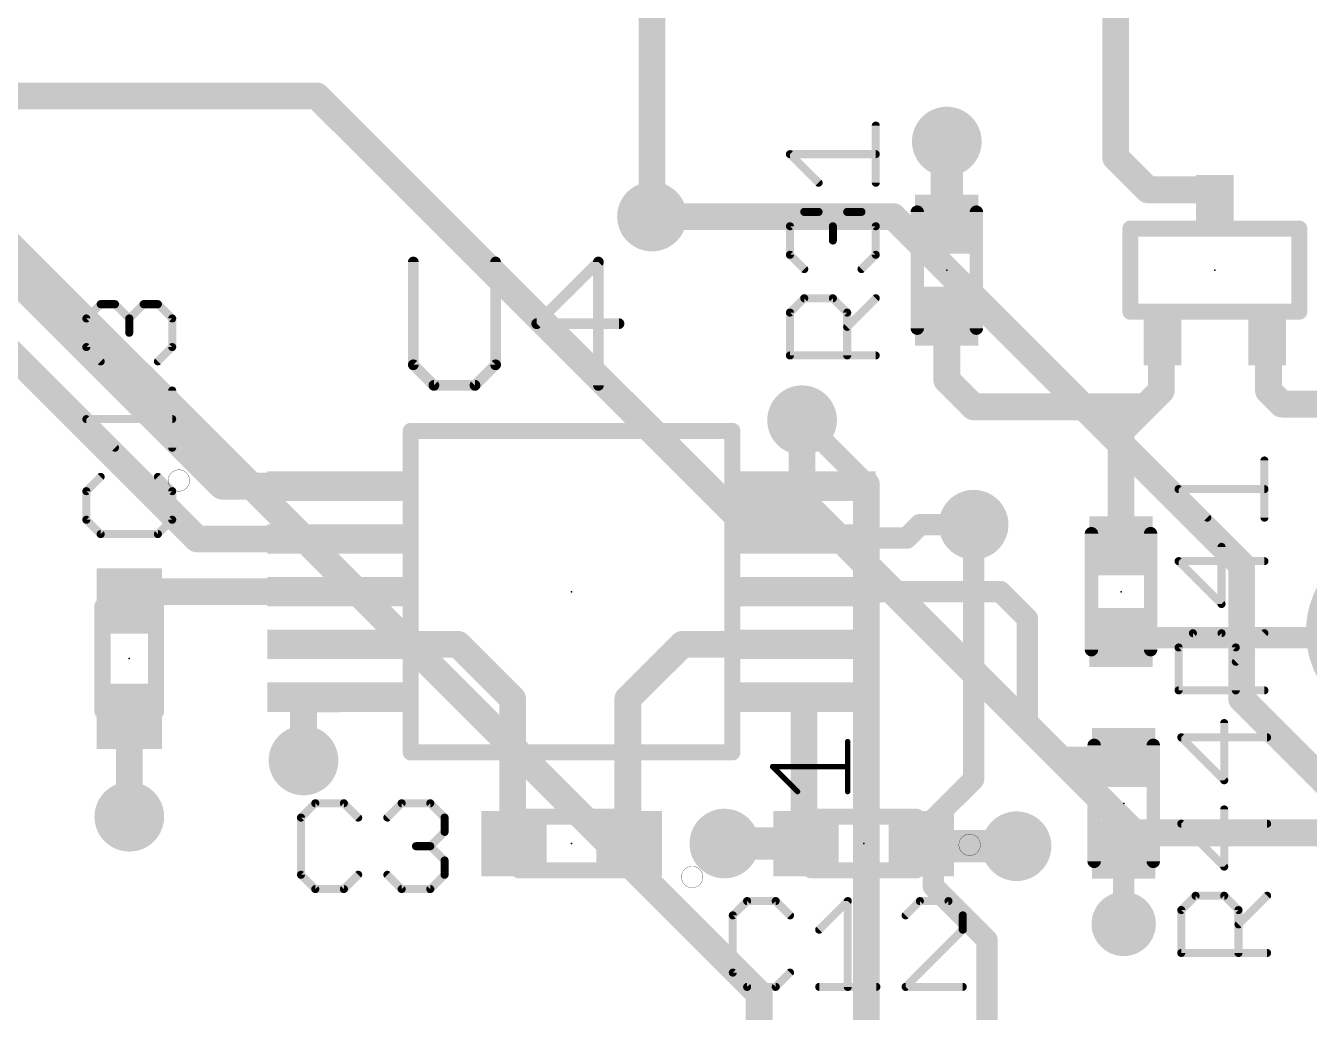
# Model space of a CAD drawing. Extents: x -18 to 144, y -21 to 125.
# Drawn here: x 15.65 to 27.82, y 79.58 to 88.93 of the extents above; entities that cross this region are included whole.
import ezdxf

# ---------------------------------------------------------------- set-up
doc = ezdxf.new("R2010")
doc.units = 0
for name, color, linetype in [('1', 251, 'CONTINUOUS'), ('114', 4, 'CONTINUOUS'), ('15', 251, 'CONTINUOUS'), ('16', 175, 'CONTINUOUS'), ('17', 1, 'CONTINUOUS'), ('18', 82, 'CONTINUOUS'), ('21', 253, 'CONTINUOUS'), ('23', 7, 'CONTINUOUS'), ('25', 253, 'CONTINUOUS'), ('27', 251, 'CONTINUOUS')]:
    doc.layers.add(name, color=color, linetype=linetype)

# ---------------------------------------------------------------- blocks, each defined once
blk = doc.blocks.new('RECT')
blk.add_solid([(-0.5, -0.5), (0.5, -0.5), (-0.5, 0.5), (0.5, 0.5)])
blk = doc.blocks.new('ROUNDP')
at = {"const_width": 0.5}
blk.add_lwpolyline([(0, -0.25, 1), (0, 0.25, 1), (0, -0.25)], format="xyb", dxfattribs=at)
blk = doc.blocks.new('ROUNDV')
at = {"const_width": 0.5}
blk.add_lwpolyline([(0, -0.25, 1), (0, 0.25, 1), (0, -0.25)], format="xyb", dxfattribs=at)

msp = doc.modelspace()

# ---------------------------------------------------------------- linework, layer by layer
at = {"layer": '1'}
for points, const_width in [([(9.3472, 91.9988), (17.28, 84.066)], 0.254), ([(21.59, 91.513), (21.59, 87.122)], 0.254), ([(17.5166, 84.566), (11.8618, 90.2208)], 0.254), ([(25.9842, 89.4048), (25.9842, 87.6808)], 0.254), ([(24.384, 87.049), (24.384, 87.8332)], 0.3048), ([(25.9842, 87.6808), (26.289, 87.376)], 0.254), ([(26.289, 87.376), (26.8097, 87.376)], 0.254), ([(26.8097, 87.376), (26.924, 87.2617)], 0.254), ([(24.384, 86.179), (24.384, 85.5726)], 0.254), ([(26.416, 85.9536), (26.4287, 85.9663)], 0.254), ([(26.416, 85.471), (26.416, 85.9536)], 0.254), ([(27.432, 85.9536), (27.4193, 85.9663)], 0.254), ([(27.432, 85.471), (27.432, 85.9536)], 0.254), ([(24.384, 85.5726), (24.638, 85.3186)], 0.254), ([(26.2636, 85.3186), (26.416, 85.471)], 0.254), ([(27.559, 85.344), (27.432, 85.471)], 0.254), ([(24.638, 85.3186), (26.2636, 85.3186)], 0.254), ([(26.035, 85.09), (26.2636, 85.3186)], 0.254), ([(27.559, 85.344), (28.702, 85.344)], 0.254), ([(23.0124, 85.1916), (23.0124, 84.5851)], 0.254), ([(26.035, 84.001), (26.035, 85.09)], 0.254), ([(18.6245, 84.566), (17.5166, 84.566)], 0.254), ([(23.0124, 84.5851), (23.0314, 84.566)], 0.2032), ([(24.13, 84.201), (24.003, 84.074)], 0.2032), ([(24.638, 84.201), (24.13, 84.201)], 0.2032), ([(18.6245, 84.066), (17.28, 84.066)], 0.254), ([(23.0395, 84.074), (23.0314, 84.066)], 0.2032), ([(24.003, 84.074), (23.0395, 84.074)], 0.2032), ([(16.7259, 83.566), (16.637, 83.4771)], 0.254), ([(18.6245, 83.566), (16.7259, 83.566)], 0.254), ([(24.892, 83.566), (23.0314, 83.566)], 0.2032), ([(25.146, 83.312), (24.892, 83.566)], 0.2032), ([(25.146, 82.296), (25.146, 83.312)], 0.2032), ([(26.035, 83.131), (28.648, 83.131)], 0.2032), ([(18.6245, 83.066), (19.7532, 83.066)], 0.254), ([(19.7532, 83.066), (20.2692, 82.55)], 0.254), ([(21.8774, 83.066), (21.3614, 82.55)], 0.254), ([(23.0314, 83.066), (21.8774, 83.066)], 0.254), ([(18.6245, 82.55), (18.288, 82.55)], 0.254), ([(18.288, 82.55), (18.288, 81.9658)], 0.254), ([(18.6245, 82.566), (18.6245, 82.55)], 0.254), ([(20.2692, 82.55), (20.2692, 81.1911)], 0.254), ([(21.3614, 82.55), (21.3614, 81.1911)], 0.254), ([(23.0314, 82.566), (23.0314, 81.1975)], 0.254), ([(16.637, 82.3849), (16.637, 81.4324)], 0.254), ([(25.4476, 81.9944), (25.146, 82.296)], 0.2032), ([(26.0604, 81.9944), (25.4476, 81.9944)], 0.2032), ([(20.2692, 81.1911), (20.2819, 81.1784)], 0.254), ([(21.3614, 81.1911), (21.3741, 81.1784)], 0.254), ([(23.0505, 81.1784), (22.2758, 81.1784)], 0.3048), ([(23.0314, 81.1975), (23.0505, 81.1784)], 0.254), ([(24.13, 81.1657), (24.1427, 81.1784)], 0.254), ([(25.0444, 81.153), (24.1681, 81.153)], 0.3048), ([(24.1681, 81.153), (24.1427, 81.1784)], 0.254), ([(26.0604, 81.1244), (26.0604, 80.4164)], 0.2032)]:
    msp.add_lwpolyline(points, dxfattribs=dict(at, const_width=const_width))
for points, const_width in [([(24.4602, 87.8332, 1), (24.3078, 87.8332)], 0.1524), ([(26.0291, 87.7257, 1), (25.9393, 87.6359)], 0.127), ([(25.9207, 87.6808, 1), (26.0477, 87.6808)], 0.127), ([(26.289, 87.4395, 1), (26.289, 87.3125)], 0.127), ([(26.2441, 87.3311, 1), (26.3339, 87.4209)], 0.127), ([(26.8546, 87.4209, 1), (26.7648, 87.3311)], 0.127), ([(26.8097, 87.3125, 1), (26.8097, 87.4395)], 0.127), ([(26.8791, 87.2168, 1), (26.9689, 87.3066)], 0.127), ([(21.5265, 87.122, 1), (21.6535, 87.122)], 0.127), ([(24.3078, 87.049, 1), (24.4602, 87.049)], 0.1524), ([(24.4475, 86.179, 1), (24.3205, 86.179)], 0.127), ([(26.4795, 85.9536, 1), (26.3525, 85.9536)], 0.127), ([(26.3711, 85.9985, 1), (26.4609, 85.9087)], 0.127), ([(26.4736, 85.9214, 1), (26.3838, 86.0112)], 0.127), ([(27.4642, 86.0112, 1), (27.3744, 85.9214)], 0.127), ([(27.4955, 85.9536, 1), (27.3685, 85.9536)], 0.127), ([(27.3871, 85.9087, 1), (27.4769, 85.9985)], 0.127), ([(24.4289, 85.6175, 1), (24.3391, 85.5277)], 0.127), ([(24.3205, 85.5726, 1), (24.4475, 85.5726)], 0.127), ([(26.3525, 85.471, 1), (26.4795, 85.471)], 0.127), ([(26.4609, 85.4261, 1), (26.3711, 85.5159)], 0.127), ([(27.4769, 85.5159, 1), (27.3871, 85.4261)], 0.127), ([(27.3685, 85.471, 1), (27.4955, 85.471)], 0.127), ([(24.638, 85.3821, 1), (24.638, 85.2551)], 0.127), ([(24.5931, 85.2737, 1), (24.6829, 85.3635)], 0.127), ([(26.2187, 85.3635, 1), (26.3085, 85.2737)], 0.127), ([(26.3085, 85.2737, 1), (26.2187, 85.3635)], 0.127), ([(26.2636, 85.2551, 1), (26.2636, 85.3821)], 0.127), ([(27.559, 85.4075, 1), (27.559, 85.2805)], 0.127), ([(27.5141, 85.2991, 1), (27.6039, 85.3889)], 0.127), ([(23.0759, 85.1916, 1), (22.9489, 85.1916)], 0.127), ([(26.0985, 85.09, 1), (25.9715, 85.09)], 0.127), ([(25.9901, 85.1349, 1), (26.0799, 85.0451)], 0.127), ([(17.5166, 84.6295, 1), (17.5166, 84.5025)], 0.127), ([(17.4717, 84.5211, 1), (17.5615, 84.6109)], 0.127), ([(18.6245, 84.5025, 1), (18.6245, 84.6295)], 0.127), ([(23.0483, 84.621, 1), (22.9765, 84.5491)], 0.1016), ([(22.9489, 84.5851, 1), (23.0759, 84.5851)], 0.127), ([(22.9955, 84.5301, 1), (23.0674, 84.6019)], 0.1016), ([(24.13, 84.2518, 1), (24.13, 84.1502)], 0.1016), ([(24.1659, 84.1651, 1), (24.0941, 84.2369)], 0.1016), ([(24.638, 84.1502, 1), (24.638, 84.2518)], 0.1016), ([(17.28, 84.1295, 1), (17.28, 84.0025)], 0.127), ([(18.6245, 84.0025, 1), (18.6245, 84.1295)], 0.127), ([(17.2351, 84.0211, 1), (17.3249, 84.1109)], 0.127), ([(22.9955, 84.1019, 1), (23.0674, 84.0301)], 0.1016), ([(23.0395, 84.1248, 1), (23.0395, 84.0232)], 0.1016), ([(23.0754, 84.0381, 1), (23.0035, 84.1099)], 0.1016), ([(23.9671, 84.1099, 1), (24.0389, 84.0381)], 0.1016), ([(24.003, 84.0232, 1), (24.003, 84.1248)], 0.1016), ([(25.9715, 84.001, 1), (26.0985, 84.001)], 0.127), ([(16.7259, 83.6295, 1), (16.7259, 83.5025)], 0.127), ([(16.7708, 83.5211, 1), (16.681, 83.6109)], 0.127), ([(18.6245, 83.5025, 1), (18.6245, 83.6295)], 0.127), ([(16.5921, 83.522, 1), (16.6819, 83.4322)], 0.127), ([(23.0314, 83.6168, 1), (23.0314, 83.5152)], 0.1016), ([(24.9279, 83.6019, 1), (24.8561, 83.5301)], 0.1016), ([(24.892, 83.5152, 1), (24.892, 83.6168)], 0.1016), ([(25.1968, 83.312, 1), (25.0952, 83.312)], 0.1016), ([(25.1101, 83.2761, 1), (25.1819, 83.3479)], 0.1016), ([(26.035, 83.1818, 1), (26.035, 83.0802)], 0.1016), ([(18.6245, 83.1295, 1), (18.6245, 83.0025)], 0.127), ([(19.7981, 83.1109, 1), (19.7083, 83.0211)], 0.127), ([(19.7532, 83.0025, 1), (19.7532, 83.1295)], 0.127), ([(21.8774, 83.1295, 1), (21.8774, 83.0025)], 0.127), ([(21.9223, 83.0211, 1), (21.8325, 83.1109)], 0.127), ([(23.0314, 83.0025, 1), (23.0314, 83.1295)], 0.127), ([(18.288, 82.6135, 1), (18.288, 82.4865)], 0.127), ([(18.3515, 82.55, 1), (18.2245, 82.55)], 0.127), ([(18.6881, 82.566, 1), (18.561, 82.566)], 0.127), ([(18.561, 82.55, 1), (18.6881, 82.55)], 0.127), ([(18.6245, 82.4865, 1), (18.6245, 82.6135)], 0.127), ([(20.3327, 82.55, 1), (20.2057, 82.55)], 0.127), ([(20.2243, 82.5051, 1), (20.3141, 82.5949)], 0.127), ([(21.4249, 82.55, 1), (21.2979, 82.55)], 0.127), ([(21.3165, 82.5949, 1), (21.4063, 82.5051)], 0.127), ([(23.095, 82.566, 1), (22.9679, 82.566)], 0.127), ([(16.7005, 82.3849, 1), (16.5735, 82.3849)], 0.127), ([(25.1819, 82.3319, 1), (25.1101, 82.2601)], 0.1016), ([(25.0952, 82.296, 1), (25.1968, 82.296)], 0.1016), ([(18.2245, 81.9658, 1), (18.3515, 81.9658)], 0.127), ([(25.4476, 82.0452, 1), (25.4476, 81.9436)], 0.1016), ([(25.4117, 81.9585, 1), (25.4835, 82.0303)], 0.1016), ([(26.0604, 81.9436, 1), (26.0604, 82.0452)], 0.1016), ([(16.5735, 81.4324, 1), (16.7005, 81.4324)], 0.127), ([(20.3141, 81.236, 1), (20.2243, 81.1462)], 0.127), ([(20.237, 81.1335, 1), (20.3268, 81.2233)], 0.127), ([(21.4063, 81.236, 1), (21.3165, 81.1462)], 0.127), ([(21.3292, 81.1335, 1), (21.419, 81.2233)], 0.127), ([(22.2758, 81.2546, 1), (22.2758, 81.1022)], 0.1524), ([(23.0764, 81.2424, 1), (22.9865, 81.1525)], 0.127), ([(22.9679, 81.1975, 1), (23.095, 81.1975)], 0.127), ([(23.0056, 81.1335, 1), (23.0954, 81.2233)], 0.127), ([(23.0505, 81.1022, 1), (23.0505, 81.2546)], 0.1524), ([(24.0851, 81.2106, 1), (24.1749, 81.1208)], 0.127), ([(24.1681, 81.2292, 1), (24.1681, 81.0768)], 0.1524), ([(24.1876, 81.2233, 1), (24.0978, 81.1335)], 0.127), ([(24.1876, 81.1335, 1), (24.0978, 81.2233)], 0.127), ([(24.1232, 81.1081, 1), (24.213, 81.1979)], 0.127), ([(25.0444, 81.0768, 1), (25.0444, 81.2292)], 0.1524), ([(20.2057, 81.1911, 1), (20.3327, 81.1911)], 0.127), ([(21.2979, 81.1911, 1), (21.4249, 81.1911)], 0.127), ([(26.1112, 81.1244, 1), (26.0096, 81.1244)], 0.1016), ([(26.0096, 80.4164, 1), (26.1112, 80.4164)], 0.1016)]:
    msp.add_lwpolyline(points, format="xyb", dxfattribs=dict(at, const_width=const_width))
at = {"layer": '114', "const_width": 0.0025}
for points in [[(17.1069, 84.5185, 1), (17.1069, 84.7217, 1), (17.1069, 84.5185)], [(24.5999, 81.0641, 1), (24.5999, 81.2673, 1), (24.5999, 81.0641)], [(21.971, 80.7593, 1), (21.971, 80.9625, 1), (21.971, 80.7593)]]:
    msp.add_lwpolyline(points, format="xyb", dxfattribs=at)
at = {"layer": '15', "const_width": 0.254}
for points in [[(18.415, 88.265), (7.62, 88.265)], [(22.352, 84.328), (18.415, 88.265)], [(23.114, 84.328), (22.352, 84.328)], [(26.162, 81.28), (23.114, 84.328)], [(29.972, 81.28), (26.162, 81.28)]]:
    msp.add_lwpolyline(points, dxfattribs=at)
at = {"layer": '15', "const_width": 0.127}
for points in [[(18.4599, 88.3099, 1), (18.3701, 88.2201)], [(18.415, 88.2015, 1), (18.415, 88.3285)], [(22.352, 84.3915, 1), (22.352, 84.2645)], [(22.3071, 84.2831, 1), (22.3969, 84.3729)], [(23.1589, 84.3729, 1), (23.0691, 84.2831)], [(23.114, 84.2645, 1), (23.114, 84.3915)], [(26.162, 81.3435, 1), (26.162, 81.2165)], [(26.1171, 81.2351, 1), (26.2069, 81.3249)]]:
    msp.add_lwpolyline(points, format="xyb", dxfattribs=at)
at = {"layer": '16'}
for points, const_width in [([(22.606, 79.756), (11.43, 90.932)], 0.254), ([(23.876, 87.122), (21.59, 87.122)], 0.254), ([(27.178, 83.82), (23.876, 87.122)], 0.254), ([(23.622, 84.582), (23.0124, 85.1916)], 0.2032), ([(23.622, 79.1972), (23.622, 84.582)], 0.254), ([(24.638, 81.788), (24.638, 84.201)], 0.2032), ([(27.178, 82.55), (27.178, 83.82)], 0.254), ([(29.464, 80.264), (27.178, 82.55)], 0.254), ([(24.257, 81.407), (24.638, 81.788)], 0.2032), ([(24.257, 80.772), (24.257, 81.407)], 0.2032), ([(24.765, 80.264), (24.257, 80.772)], 0.2032), ([(24.765, 78.74), (24.765, 80.264)], 0.2032), ([(22.606, 79.0448), (22.606, 79.756)], 0.254)]:
    msp.add_lwpolyline(points, dxfattribs=dict(at, const_width=const_width))
for points, const_width in [([(21.59, 87.1855, 1), (21.59, 87.0585)], 0.127), ([(23.9209, 87.1669, 1), (23.8311, 87.0771)], 0.127), ([(23.876, 87.0585, 1), (23.876, 87.1855)], 0.127), ([(23.0483, 85.2275, 1), (22.9765, 85.1557)], 0.1016), ([(23.6855, 84.582, 1), (23.5585, 84.582)], 0.127), ([(23.5861, 84.5461, 1), (23.6579, 84.6179)], 0.1016), ([(24.6888, 84.201, 1), (24.5872, 84.201)], 0.1016), ([(27.2415, 83.82, 1), (27.1145, 83.82)], 0.127), ([(27.1331, 83.7751, 1), (27.2229, 83.8649)], 0.127), ([(27.2229, 82.5949, 1), (27.1331, 82.5051)], 0.127), ([(27.1145, 82.55, 1), (27.2415, 82.55)], 0.127), ([(24.6739, 81.7521, 1), (24.6021, 81.8239)], 0.1016), ([(24.5872, 81.788, 1), (24.6888, 81.788)], 0.1016), ([(24.3078, 81.407, 1), (24.2062, 81.407)], 0.1016), ([(24.2211, 81.4429, 1), (24.2929, 81.3711)], 0.1016), ([(24.2929, 80.8079, 1), (24.2211, 80.7361)], 0.1016), ([(24.2062, 80.772, 1), (24.3078, 80.772)], 0.1016), ([(24.8158, 80.264, 1), (24.7142, 80.264)], 0.1016), ([(24.7291, 80.2281, 1), (24.8009, 80.2999)], 0.1016), ([(22.6695, 79.756, 1), (22.5425, 79.756)], 0.127), ([(22.5611, 79.7111, 1), (22.6509, 79.8009)], 0.127)]:
    msp.add_lwpolyline(points, format="xyb", dxfattribs=dict(at, const_width=const_width))
at = {"layer": '21'}
for points, const_width in [([(24.104, 87.164), (24.104, 86.064)], 0.127), ([(24.664, 87.164), (24.664, 86.064)], 0.127), ([(27.7241, 87.0077), (26.1239, 87.0077)], 0.1524), ([(26.1239, 87.0077), (26.1239, 86.2203)], 0.1524), ([(27.7241, 86.2203), (27.7241, 87.0077)], 0.1524), ([(26.1239, 86.2203), (27.7241, 86.2203)], 0.1524), ([(22.352, 85.09), (19.304, 85.09)], 0.1524), ([(19.304, 85.09), (19.304, 82.042)], 0.1524), ([(22.352, 82.042), (22.352, 85.09)], 0.1524), ([(25.755, 83.016), (25.755, 84.116)], 0.127), ([(26.315, 83.016), (26.315, 84.116)], 0.127), ([(16.383, 83.431), (16.383, 82.431)], 0.1524), ([(16.891, 82.431), (16.891, 83.431)], 0.1524), ([(19.304, 82.042), (22.352, 82.042)], 0.1524), ([(23.4442, 81.6706), (23.4442, 82.1451)], 0.0508), ([(25.7804, 81.0094), (25.7804, 82.1094)], 0.127), ([(26.3404, 81.0094), (26.3404, 82.1094)], 0.127), ([(22.9697, 81.6706), (22.7324, 81.9078)], 0.0508), ([(22.7324, 81.9078), (23.4442, 81.9078)], 0.0508), ([(21.328, 81.4324), (20.328, 81.4324)], 0.1524), ([(24.0966, 81.4324), (23.0966, 81.4324)], 0.1524), ([(20.328, 80.9244), (21.328, 80.9244)], 0.1524), ([(23.0966, 80.9244), (24.0966, 80.9244)], 0.1524)]:
    msp.add_lwpolyline(points, dxfattribs=dict(at, const_width=const_width))
for points, const_width in [([(24.1358, 87.164, 1), (24.0723, 87.164)], 0.0635), ([(24.6958, 87.164, 1), (24.6323, 87.164)], 0.0635), ([(26.1239, 87.0458, 1), (26.1239, 86.9696)], 0.0762), ([(26.162, 87.0077, 1), (26.0858, 87.0077)], 0.0762), ([(27.7622, 87.0077, 1), (27.686, 87.0077)], 0.0762), ([(27.7241, 86.9696, 1), (27.7241, 87.0458)], 0.0762), ([(26.1239, 86.2584, 1), (26.1239, 86.1822)], 0.0762), ([(26.0858, 86.2203, 1), (26.162, 86.2203)], 0.0762), ([(27.686, 86.2203, 1), (27.7622, 86.2203)], 0.0762), ([(27.7241, 86.1822, 1), (27.7241, 86.2584)], 0.0762), ([(24.0723, 86.064, 1), (24.1358, 86.064)], 0.0635), ([(24.6323, 86.064, 1), (24.6958, 86.064)], 0.0635), ([(19.304, 85.1281, 1), (19.304, 85.0519)], 0.0762), ([(19.3421, 85.09, 1), (19.2659, 85.09)], 0.0762), ([(22.3901, 85.09, 1), (22.3139, 85.09)], 0.0762), ([(22.352, 85.0519, 1), (22.352, 85.1281)], 0.0762), ([(25.7868, 84.116, 1), (25.7233, 84.116)], 0.0635), ([(26.3468, 84.116, 1), (26.2833, 84.116)], 0.0635), ([(16.4211, 83.431, 1), (16.3449, 83.431)], 0.0762), ([(16.9291, 83.431, 1), (16.8529, 83.431)], 0.0762), ([(25.7233, 83.016, 1), (25.7868, 83.016)], 0.0635), ([(26.2833, 83.016, 1), (26.3468, 83.016)], 0.0635), ([(16.3449, 82.431, 1), (16.4211, 82.431)], 0.0762), ([(16.8529, 82.431, 1), (16.9291, 82.431)], 0.0762), ([(19.304, 82.0801, 1), (19.304, 82.0039)], 0.0762), ([(22.352, 82.0039, 1), (22.352, 82.0801)], 0.0762), ([(23.4569, 82.1451, 1), (23.4315, 82.1451)], 0.0254), ([(25.8121, 82.1094, 1), (25.7487, 82.1094)], 0.0635), ([(26.3722, 82.1094, 1), (26.3087, 82.1094)], 0.0635), ([(19.2659, 82.042, 1), (19.3421, 82.042)], 0.0762), ([(22.3139, 82.042, 1), (22.3901, 82.042)], 0.0762), ([(22.7414, 81.9168, 1), (22.7234, 81.8989)], 0.0254), ([(22.7324, 81.9205, 1), (22.7324, 81.8951)], 0.0254), ([(23.4442, 81.8951, 1), (23.4442, 81.9205)], 0.0254), ([(22.9607, 81.6616, 1), (22.9786, 81.6795)], 0.0254), ([(23.4315, 81.6706, 1), (23.4569, 81.6706)], 0.0254), ([(20.328, 81.4705, 1), (20.328, 81.3943)], 0.0762), ([(21.328, 81.3943, 1), (21.328, 81.4705)], 0.0762), ([(23.0966, 81.4705, 1), (23.0966, 81.3943)], 0.0762), ([(24.0966, 81.3943, 1), (24.0966, 81.4705)], 0.0762), ([(25.7487, 81.0094, 1), (25.8121, 81.0094)], 0.0635), ([(26.3087, 81.0094, 1), (26.3722, 81.0094)], 0.0635), ([(20.328, 80.9625, 1), (20.328, 80.8863)], 0.0762), ([(21.328, 80.8863, 1), (21.328, 80.9625)], 0.0762), ([(23.0966, 80.9625, 1), (23.0966, 80.8863)], 0.0762), ([(24.0966, 80.8863, 1), (24.0966, 80.9625)], 0.0762)]:
    msp.add_lwpolyline(points, format="xyb", dxfattribs=dict(at, const_width=const_width))
at = {"layer": '23'}
for p in [(24.384, 86.614), (26.924, 86.614), (20.828, 83.566), (26.035, 83.566), (16.637, 82.931), (26.0604, 81.5594), (20.828, 81.1784), (23.5966, 81.1784)]:
    msp.add_point(p, dxfattribs=at)
at = {"layer": '25', "const_width": 0.0762}
for points in [[(23.7109, 87.4424), (23.7109, 87.9847)], [(23.1686, 87.4424), (22.8974, 87.7135)], [(22.8974, 87.7135), (23.7109, 87.7135)], [(22.8974, 87.0306), (23.033, 87.1661)], [(23.033, 87.1661), (23.1686, 87.1661)], [(23.1686, 87.1661), (23.3042, 87.0306)], [(23.3042, 87.0306), (23.4397, 87.1661)], [(23.4397, 87.1661), (23.5753, 87.1661)], [(23.5753, 87.1661), (23.7109, 87.0306)], [(22.8974, 86.7594), (22.8974, 87.0306)], [(23.3042, 87.0306), (23.3042, 86.895)], [(23.7109, 87.0306), (23.7109, 86.7594)], [(23.033, 86.6238), (22.8974, 86.7594)], [(23.7109, 86.7594), (23.5753, 86.6238)], [(22.8974, 86.212), (23.033, 86.3476)], [(23.033, 86.3476), (23.3042, 86.3476)], [(23.3042, 86.3476), (23.4397, 86.212)], [(23.4397, 86.0764), (23.7109, 86.3476)], [(22.8974, 85.8052), (22.8974, 86.212)], [(23.4397, 86.212), (23.4397, 85.8052)], [(23.7109, 85.8052), (22.8974, 85.8052)], [(27.3939, 84.2674), (27.3939, 84.8097)], [(26.8516, 84.2674), (26.5804, 84.5386)], [(26.5804, 84.5386), (27.3939, 84.5386)], [(26.9872, 83.4488), (26.9872, 83.9911)], [(27.3939, 83.8556), (26.5804, 83.8556)], [(26.5804, 83.8556), (26.9872, 83.4488)], [(26.5804, 83.037), (26.716, 83.1726)], [(26.716, 83.1726), (26.9872, 83.1726)], [(26.9872, 83.1726), (27.1227, 83.037)], [(27.1227, 82.9014), (27.3939, 83.1726)], [(26.5804, 82.6302), (26.5804, 83.037)], [(27.1227, 83.037), (27.1227, 82.6302)], [(27.3939, 82.6302), (26.5804, 82.6302)], [(27.0126, 81.7782), (27.0126, 82.3205)], [(27.4193, 82.1849), (26.6058, 82.1849)], [(26.6058, 82.1849), (27.0126, 81.7782)], [(27.0126, 80.9596), (27.0126, 81.5019)], [(27.4193, 81.3664), (26.6058, 81.3664)], [(26.6058, 81.3664), (27.0126, 80.9596)], [(26.6058, 80.5478), (26.7414, 80.6834)], [(26.7414, 80.6834), (27.0126, 80.6834)], [(27.0126, 80.6834), (27.1481, 80.5478)], [(27.1481, 80.4122), (27.4193, 80.6834)], [(26.6058, 80.141), (26.6058, 80.5478)], [(27.1481, 80.5478), (27.1481, 80.141)], [(27.4193, 80.141), (26.6058, 80.141)]]:
    msp.add_lwpolyline(points, dxfattribs=at)
at = {"layer": '25', "const_width": 0.0381}
for points in [[(23.73, 87.9847, 1), (23.6919, 87.9847)], [(22.9109, 87.727, 1), (22.8839, 87.7001)], [(22.8974, 87.7326, 1), (22.8974, 87.6945)], [(23.7109, 87.6945, 1), (23.7109, 87.7326)], [(23.1551, 87.4289, 1), (23.182, 87.4559)], [(23.6919, 87.4424, 1), (23.73, 87.4424)], [(23.033, 87.1852, 1), (23.033, 87.1471)], [(23.0465, 87.1527, 1), (23.0195, 87.1796)], [(23.182, 87.1796, 1), (23.1551, 87.1527)], [(23.1686, 87.1471, 1), (23.1686, 87.1852)], [(23.4397, 87.1852, 1), (23.4397, 87.1471)], [(23.4532, 87.1527, 1), (23.4263, 87.1796)], [(23.5888, 87.1796, 1), (23.5618, 87.1527)], [(23.5753, 87.1471, 1), (23.5753, 87.1852)], [(22.9165, 87.0306, 1), (22.8784, 87.0306)], [(22.8839, 87.044, 1), (22.9109, 87.0171)], [(23.3232, 87.0306, 1), (23.2851, 87.0306)], [(23.2907, 87.044, 1), (23.3176, 87.0171)], [(23.2907, 87.0171, 1), (23.3176, 87.044)], [(23.73, 87.0306, 1), (23.6919, 87.0306)], [(23.6974, 87.0171, 1), (23.7244, 87.044)], [(23.2851, 86.895, 1), (23.3232, 86.895)], [(22.9109, 86.7729, 1), (22.8839, 86.7459)], [(22.8784, 86.7594, 1), (22.9165, 86.7594)], [(23.6919, 86.7594, 1), (23.73, 86.7594)], [(23.7244, 86.7459, 1), (23.6974, 86.7729)], [(23.0195, 86.6103, 1), (23.0465, 86.6373)], [(23.5618, 86.6373, 1), (23.5888, 86.6103)], [(23.033, 86.3666, 1), (23.033, 86.3285)], [(23.0465, 86.3341, 1), (23.0195, 86.361)], [(23.3176, 86.361, 1), (23.2907, 86.3341)], [(23.3042, 86.3285, 1), (23.3042, 86.3666)], [(23.7244, 86.3341, 1), (23.6974, 86.361)], [(22.9165, 86.212, 1), (22.8784, 86.212)], [(23.4588, 86.212, 1), (23.4207, 86.212)], [(22.8839, 86.2254, 1), (22.9109, 86.1985)], [(23.4263, 86.1985, 1), (23.4532, 86.2254)], [(23.4263, 86.0899, 1), (23.4532, 86.0629)], [(22.8974, 85.8243, 1), (22.8974, 85.7862)], [(22.8784, 85.8052, 1), (22.9165, 85.8052)], [(23.4207, 85.8052, 1), (23.4588, 85.8052)], [(23.7109, 85.7862, 1), (23.7109, 85.8243)], [(27.413, 84.8097, 1), (27.3749, 84.8097)], [(26.5939, 84.552, 1), (26.5669, 84.5251)], [(26.5804, 84.5576, 1), (26.5804, 84.5195)], [(27.3939, 84.5195, 1), (27.3939, 84.5576)], [(26.8381, 84.2539, 1), (26.865, 84.2809)], [(27.3749, 84.2674, 1), (27.413, 84.2674)], [(27.0062, 83.9911, 1), (26.9681, 83.9911)], [(26.5939, 83.869, 1), (26.5669, 83.8421)], [(26.5804, 83.8746, 1), (26.5804, 83.8365)], [(27.3939, 83.8365, 1), (27.3939, 83.8746)], [(26.9681, 83.4488, 1), (27.0062, 83.4488)], [(26.9737, 83.4353, 1), (27.0006, 83.4623)], [(26.716, 83.1916, 1), (26.716, 83.1535)], [(26.7295, 83.1591, 1), (26.7025, 83.186)], [(27.0006, 83.186, 1), (26.9737, 83.1591)], [(26.9872, 83.1535, 1), (26.9872, 83.1916)], [(27.4074, 83.1591, 1), (27.3804, 83.186)], [(26.5995, 83.037, 1), (26.5614, 83.037)], [(26.5669, 83.0504, 1), (26.5939, 83.0235)], [(27.1418, 83.037, 1), (27.1037, 83.037)], [(27.1093, 83.0235, 1), (27.1362, 83.0504)], [(27.1093, 82.9149, 1), (27.1362, 82.8879)], [(26.5804, 82.6493, 1), (26.5804, 82.6112)], [(26.5614, 82.6302, 1), (26.5995, 82.6302)], [(27.1037, 82.6302, 1), (27.1418, 82.6302)], [(27.3939, 82.6112, 1), (27.3939, 82.6493)], [(27.0316, 82.3205, 1), (26.9935, 82.3205)], [(26.6193, 82.1984, 1), (26.5923, 82.1715)], [(26.6058, 82.204, 1), (26.6058, 82.1659)], [(27.4193, 82.1659, 1), (27.4193, 82.204)], [(26.9935, 81.7782, 1), (27.0316, 81.7782)], [(26.9991, 81.7647, 1), (27.026, 81.7917)], [(27.0316, 81.5019, 1), (26.9935, 81.5019)], [(26.6193, 81.3798, 1), (26.5923, 81.3529)], [(26.6058, 81.3854, 1), (26.6058, 81.3473)], [(27.4193, 81.3473, 1), (27.4193, 81.3854)], [(26.9935, 80.9596, 1), (27.0316, 80.9596)], [(26.9991, 80.9461, 1), (27.026, 80.9731)], [(26.7414, 80.7024, 1), (26.7414, 80.6643)], [(26.7549, 80.6699, 1), (26.7279, 80.6968)], [(27.026, 80.6968, 1), (26.9991, 80.6699)], [(27.0126, 80.6643, 1), (27.0126, 80.7024)], [(27.4328, 80.6699, 1), (27.4058, 80.6968)], [(26.5923, 80.5612, 1), (26.6193, 80.5343)], [(26.6249, 80.5478, 1), (26.5868, 80.5478)], [(27.1672, 80.5478, 1), (27.1291, 80.5478)], [(27.1347, 80.5343, 1), (27.1616, 80.5612)], [(27.1347, 80.4257, 1), (27.1616, 80.3987)], [(26.6058, 80.1601, 1), (26.6058, 80.122)], [(27.4193, 80.122, 1), (27.4193, 80.1601)], [(26.5868, 80.141, 1), (26.6249, 80.141)], [(27.1291, 80.141, 1), (27.1672, 80.141)]]:
    msp.add_lwpolyline(points, format="xyb", dxfattribs=at)
at = {"layer": '27'}
for points, const_width in [([(19.3284, 86.6912), (19.3284, 85.7167)], 0.1016), ([(20.108, 85.7167), (20.108, 86.6912)], 0.1016), ([(21.0825, 86.6912), (20.4978, 86.1065)], 0.1016), ([(21.0825, 85.5218), (21.0825, 86.6912)], 0.1016), ([(16.2299, 86.156), (16.3655, 86.2916)], 0.0762), ([(16.3655, 86.2916), (16.5011, 86.2916)], 0.0762), ([(16.5011, 86.2916), (16.6367, 86.156)], 0.0762), ([(16.6367, 86.156), (16.7722, 86.2916)], 0.0762), ([(16.7722, 86.2916), (16.9078, 86.2916)], 0.0762), ([(16.9078, 86.2916), (17.0434, 86.156)], 0.0762), ([(16.2299, 85.8848), (16.2299, 86.156)], 0.0762), ([(16.6367, 86.156), (16.6367, 86.0204)], 0.0762), ([(17.0434, 86.156), (17.0434, 85.8848)], 0.0762), ([(20.4978, 86.1065), (21.2774, 86.1065)], 0.1016), ([(16.3655, 85.7493), (16.2299, 85.8848)], 0.0762), ([(17.0434, 85.8848), (16.9078, 85.7493)], 0.0762), ([(19.3284, 85.7167), (19.5233, 85.5218)], 0.1016), ([(19.9131, 85.5218), (20.108, 85.7167)], 0.1016), ([(19.5233, 85.5218), (19.9131, 85.5218)], 0.1016), ([(17.0434, 84.9307), (17.0434, 85.473)], 0.0762), ([(16.5011, 84.9307), (16.2299, 85.2018)], 0.0762), ([(16.2299, 85.2018), (17.0434, 85.2018)], 0.0762), ([(16.3655, 84.6544), (16.2299, 84.5188)], 0.0762), ([(17.0434, 84.5188), (16.9078, 84.6544)], 0.0762), ([(16.2299, 84.5188), (16.2299, 84.2477)], 0.0762), ([(17.0434, 84.2477), (17.0434, 84.5188)], 0.0762), ([(16.2299, 84.2477), (16.3655, 84.1121)], 0.0762), ([(16.9078, 84.1121), (17.0434, 84.2477)], 0.0762), ([(16.3655, 84.1121), (16.9078, 84.1121)], 0.0762), ([(18.3993, 81.5601), (18.2637, 81.4245)], 0.0762), ([(18.6705, 81.5601), (18.3993, 81.5601)], 0.0762), ([(18.8061, 81.4245), (18.6705, 81.5601)], 0.0762), ([(19.0823, 81.4245), (19.2179, 81.5601)], 0.0762), ([(19.2179, 81.5601), (19.4891, 81.5601)], 0.0762), ([(19.4891, 81.5601), (19.6247, 81.4245)], 0.0762), ([(18.2637, 81.4245), (18.2637, 80.8822)], 0.0762), ([(19.6247, 81.4245), (19.6247, 81.2889)], 0.0762), ([(19.6247, 81.2889), (19.4891, 81.1533)], 0.0762), ([(19.4891, 81.1533), (19.3535, 81.1533)], 0.0762), ([(19.4891, 81.1533), (19.6247, 81.0178)], 0.0762), ([(19.6247, 81.0178), (19.6247, 80.8822)], 0.0762), ([(18.2637, 80.8822), (18.3993, 80.7466)], 0.0762), ([(18.6705, 80.7466), (18.8061, 80.8822)], 0.0762), ([(19.2179, 80.7466), (19.0823, 80.8822)], 0.0762), ([(19.6247, 80.8822), (19.4891, 80.7466)], 0.0762), ([(18.3993, 80.7466), (18.6705, 80.7466)], 0.0762), ([(19.4891, 80.7466), (19.2179, 80.7466)], 0.0762), ([(22.4916, 80.633), (22.356, 80.4974)], 0.0762), ([(22.7628, 80.633), (22.4916, 80.633)], 0.0762), ([(22.8984, 80.4974), (22.7628, 80.633)], 0.0762), ([(23.1746, 80.3618), (23.4458, 80.633)], 0.0762), ([(23.4458, 80.633), (23.4458, 79.8195)], 0.0762), ([(24.1288, 80.633), (23.9932, 80.4974)], 0.0762), ([(24.3999, 80.633), (24.1288, 80.633)], 0.0762), ([(24.5355, 80.4974), (24.3999, 80.633)], 0.0762), ([(22.356, 80.4974), (22.356, 79.9551)], 0.0762), ([(24.5355, 80.3618), (24.5355, 80.4974)], 0.0762), ([(23.9932, 79.8195), (24.5355, 80.3618)], 0.0762), ([(22.356, 79.9551), (22.4916, 79.8195)], 0.0762), ([(22.7628, 79.8195), (22.8984, 79.9551)], 0.0762), ([(22.4916, 79.8195), (22.7628, 79.8195)], 0.0762), ([(23.1746, 79.8195), (23.7169, 79.8195)], 0.0762), ([(24.5355, 79.8195), (23.9932, 79.8195)], 0.0762)]:
    msp.add_lwpolyline(points, dxfattribs=dict(at, const_width=const_width))
for points, const_width in [([(19.3538, 86.6912, 1), (19.303, 86.6912)], 0.0508), ([(20.1334, 86.6912, 1), (20.0826, 86.6912)], 0.0508), ([(21.1079, 86.6912, 1), (21.0571, 86.6912)], 0.0508), ([(21.1005, 86.6732, 1), (21.0645, 86.7092)], 0.0508), ([(16.3655, 86.3106, 1), (16.3655, 86.2725)], 0.0381), ([(16.379, 86.2781, 1), (16.352, 86.3051)], 0.0381), ([(16.5145, 86.3051, 1), (16.4876, 86.2781)], 0.0381), ([(16.5011, 86.2725, 1), (16.5011, 86.3106)], 0.0381), ([(16.7722, 86.3106, 1), (16.7722, 86.2725)], 0.0381), ([(16.7857, 86.2781, 1), (16.7588, 86.3051)], 0.0381), ([(16.9213, 86.3051, 1), (16.8943, 86.2781)], 0.0381), ([(16.9078, 86.2725, 1), (16.9078, 86.3106)], 0.0381), ([(16.249, 86.156, 1), (16.2109, 86.156)], 0.0381), ([(16.2164, 86.1695, 1), (16.2434, 86.1425)], 0.0381), ([(16.6557, 86.156, 1), (16.6176, 86.156)], 0.0381), ([(16.6232, 86.1695, 1), (16.6501, 86.1425)], 0.0381), ([(16.6232, 86.1425, 1), (16.6501, 86.1695)], 0.0381), ([(17.0625, 86.156, 1), (17.0244, 86.156)], 0.0381), ([(17.0299, 86.1425, 1), (17.0569, 86.1695)], 0.0381), ([(20.4798, 86.1245, 1), (20.5158, 86.0885)], 0.0508), ([(20.4978, 86.1319, 1), (20.4978, 86.0811)], 0.0508), ([(21.2774, 86.0811, 1), (21.2774, 86.1319)], 0.0508), ([(16.6176, 86.0204, 1), (16.6557, 86.0204)], 0.0381), ([(16.2434, 85.8983, 1), (16.2164, 85.8714)], 0.0381), ([(16.2109, 85.8848, 1), (16.249, 85.8848)], 0.0381), ([(17.0244, 85.8848, 1), (17.0625, 85.8848)], 0.0381), ([(17.0569, 85.8714, 1), (17.0299, 85.8983)], 0.0381), ([(16.352, 85.7358, 1), (16.379, 85.7627)], 0.0381), ([(16.8943, 85.7627, 1), (16.9213, 85.7358)], 0.0381), ([(19.3464, 85.7347, 1), (19.3104, 85.6987)], 0.0508), ([(20.126, 85.6987, 1), (20.09, 85.7347)], 0.0508), ([(19.303, 85.7167, 1), (19.3538, 85.7167)], 0.0508), ([(20.0826, 85.7167, 1), (20.1334, 85.7167)], 0.0508), ([(19.5233, 85.5472, 1), (19.5233, 85.4964)], 0.0508), ([(19.5053, 85.5038, 1), (19.5413, 85.5398)], 0.0508), ([(19.8951, 85.5398, 1), (19.9311, 85.5038)], 0.0508), ([(19.9131, 85.4964, 1), (19.9131, 85.5472)], 0.0508), ([(21.0571, 85.5218, 1), (21.1079, 85.5218)], 0.0508), ([(17.0625, 85.473, 1), (17.0244, 85.473)], 0.0381), ([(16.2434, 85.2153, 1), (16.2164, 85.1884)], 0.0381), ([(16.2299, 85.2209, 1), (16.2299, 85.1828)], 0.0381), ([(17.0434, 85.1828, 1), (17.0434, 85.2209)], 0.0381), ([(16.4876, 84.9172, 1), (16.5145, 84.9441)], 0.0381), ([(17.0244, 84.9307, 1), (17.0625, 84.9307)], 0.0381), ([(16.379, 84.641, 1), (16.352, 84.6679)], 0.0381), ([(16.9213, 84.6679, 1), (16.8943, 84.641)], 0.0381), ([(16.249, 84.5188, 1), (16.2109, 84.5188)], 0.0381), ([(16.2164, 84.5323, 1), (16.2434, 84.5054)], 0.0381), ([(17.0625, 84.5188, 1), (17.0244, 84.5188)], 0.0381), ([(17.0299, 84.5054, 1), (17.0569, 84.5323)], 0.0381), ([(16.2434, 84.2612, 1), (16.2164, 84.2342)], 0.0381), ([(16.2109, 84.2477, 1), (16.249, 84.2477)], 0.0381), ([(17.0244, 84.2477, 1), (17.0625, 84.2477)], 0.0381), ([(17.0569, 84.2342, 1), (17.0299, 84.2612)], 0.0381), ([(16.3655, 84.1311, 1), (16.3655, 84.0931)], 0.0381), ([(16.352, 84.0986, 1), (16.379, 84.1256)], 0.0381), ([(16.8943, 84.1256, 1), (16.9213, 84.0986)], 0.0381), ([(16.9078, 84.0931, 1), (16.9078, 84.1311)], 0.0381), ([(18.3993, 81.5791, 1), (18.3993, 81.541)], 0.0381), ([(18.4128, 81.5466, 1), (18.3859, 81.5736)], 0.0381), ([(18.684, 81.5736, 1), (18.657, 81.5466)], 0.0381), ([(18.6705, 81.541, 1), (18.6705, 81.5791)], 0.0381), ([(19.2179, 81.5791, 1), (19.2179, 81.541)], 0.0381), ([(19.2314, 81.5466, 1), (19.2044, 81.5736)], 0.0381), ([(19.5025, 81.5736, 1), (19.4756, 81.5466)], 0.0381), ([(19.4891, 81.541, 1), (19.4891, 81.5791)], 0.0381), ([(18.2503, 81.438, 1), (18.2772, 81.411)], 0.0381), ([(18.2828, 81.4245, 1), (18.2447, 81.4245)], 0.0381), ([(18.7926, 81.411, 1), (18.8195, 81.438)], 0.0381), ([(19.0689, 81.438, 1), (19.0958, 81.411)], 0.0381), ([(19.6437, 81.4245, 1), (19.6056, 81.4245)], 0.0381), ([(19.6112, 81.411, 1), (19.6381, 81.438)], 0.0381), ([(19.6056, 81.2889, 1), (19.6437, 81.2889)], 0.0381), ([(19.6381, 81.2755, 1), (19.6112, 81.3024)], 0.0381), ([(19.3535, 81.1724, 1), (19.3535, 81.1343)], 0.0381), ([(19.5025, 81.1668, 1), (19.4756, 81.1399)], 0.0381), ([(19.4756, 81.1668, 1), (19.5025, 81.1399)], 0.0381), ([(19.4891, 81.1343, 1), (19.4891, 81.1724)], 0.0381), ([(19.6437, 81.0178, 1), (19.6056, 81.0178)], 0.0381), ([(19.6112, 81.0043, 1), (19.6381, 81.0312)], 0.0381), ([(18.2772, 80.8957, 1), (18.2503, 80.8687)], 0.0381), ([(18.2447, 80.8822, 1), (18.2828, 80.8822)], 0.0381), ([(18.8195, 80.8687, 1), (18.7926, 80.8957)], 0.0381), ([(19.0958, 80.8957, 1), (19.0689, 80.8687)], 0.0381), ([(19.6056, 80.8822, 1), (19.6437, 80.8822)], 0.0381), ([(19.6381, 80.8687, 1), (19.6112, 80.8957)], 0.0381), ([(18.3993, 80.7656, 1), (18.3993, 80.7276)], 0.0381), ([(18.3859, 80.7331, 1), (18.4128, 80.7601)], 0.0381), ([(18.657, 80.7601, 1), (18.684, 80.7331)], 0.0381), ([(18.6705, 80.7276, 1), (18.6705, 80.7656)], 0.0381), ([(19.2179, 80.7656, 1), (19.2179, 80.7276)], 0.0381), ([(19.2044, 80.7331, 1), (19.2314, 80.7601)], 0.0381), ([(19.4756, 80.7601, 1), (19.5025, 80.7331)], 0.0381), ([(19.4891, 80.7276, 1), (19.4891, 80.7656)], 0.0381), ([(22.4916, 80.652, 1), (22.4916, 80.6139)], 0.0381), ([(22.5051, 80.6195, 1), (22.4781, 80.6465)], 0.0381), ([(22.7762, 80.6465, 1), (22.7493, 80.6195)], 0.0381), ([(22.7628, 80.6139, 1), (22.7628, 80.652)], 0.0381), ([(23.4648, 80.633, 1), (23.4267, 80.633)], 0.0381), ([(23.4592, 80.6195, 1), (23.4323, 80.6465)], 0.0381), ([(24.1288, 80.652, 1), (24.1288, 80.6139)], 0.0381), ([(24.1422, 80.6195, 1), (24.1153, 80.6465)], 0.0381), ([(24.4134, 80.6465, 1), (24.3865, 80.6195)], 0.0381), ([(24.3999, 80.6139, 1), (24.3999, 80.652)], 0.0381), ([(22.3751, 80.4974, 1), (22.337, 80.4974)], 0.0381), ([(22.3426, 80.5109, 1), (22.3695, 80.4839)], 0.0381), ([(22.8849, 80.4839, 1), (22.9118, 80.5109)], 0.0381), ([(23.9797, 80.5109, 1), (24.0067, 80.4839)], 0.0381), ([(24.5546, 80.4974, 1), (24.5165, 80.4974)], 0.0381), ([(24.522, 80.4839, 1), (24.549, 80.5109)], 0.0381), ([(23.1611, 80.3753, 1), (23.1881, 80.3484)], 0.0381), ([(24.5165, 80.3618, 1), (24.5546, 80.3618)], 0.0381), ([(24.549, 80.3484, 1), (24.522, 80.3753)], 0.0381), ([(22.3695, 79.9686, 1), (22.3426, 79.9416)], 0.0381), ([(22.337, 79.9551, 1), (22.3751, 79.9551)], 0.0381), ([(22.9118, 79.9416, 1), (22.8849, 79.9686)], 0.0381), ([(22.4916, 79.8385, 1), (22.4916, 79.8005)], 0.0381), ([(22.4781, 79.806, 1), (22.5051, 79.833)], 0.0381), ([(22.7493, 79.833, 1), (22.7762, 79.806)], 0.0381), ([(22.7628, 79.8005, 1), (22.7628, 79.8385)], 0.0381), ([(23.1746, 79.8385, 1), (23.1746, 79.8005)], 0.0381), ([(23.4267, 79.8195, 1), (23.4648, 79.8195)], 0.0381), ([(23.7169, 79.8005, 1), (23.7169, 79.8385)], 0.0381), ([(23.9797, 79.833, 1), (24.0067, 79.806)], 0.0381), ([(23.9932, 79.8385, 1), (23.9932, 79.8005)], 0.0381), ([(24.5355, 79.8005, 1), (24.5355, 79.8385)], 0.0381)]:
    msp.add_lwpolyline(points, format="xyb", dxfattribs=dict(at, const_width=const_width))

# ---------------------------------------------------------------- block references
at = {"layer": '1'}
for p, xscale, yscale in [((26.924, 87.2617), 0.3556, 0.508), ((26.4287, 85.9663), 0.3556, 0.508), ((27.4193, 85.9663), 0.3556, 0.508), ((20.2819, 81.1784), 0.62, 0.62), ((21.3741, 81.1784), 0.62, 0.62), ((23.0505, 81.1784), 0.62, 0.62), ((24.1427, 81.1784), 0.62, 0.62)]:
    msp.add_blockref('RECT', p, dxfattribs=dict(at, xscale=xscale, yscale=yscale))
for p, xscale, yscale, rotation in [((24.384, 87.049), 0.56, 0.6, 90), ((24.384, 86.179), 0.56, 0.6, 90), ((18.6245, 84.566), 1.3589, 0.2794, 180), ((23.0314, 84.566), 1.3589, 0.2794, 180), ((18.6245, 84.066), 1.3589, 0.2794, 180), ((23.0314, 84.066), 1.3589, 0.2794, 180), ((26.035, 84.001), 0.56, 0.6, 270), ((16.637, 83.4771), 0.62, 0.62, 270), ((18.6245, 83.566), 1.3589, 0.2794, 180), ((23.0314, 83.566), 1.3589, 0.2794, 180), ((26.035, 83.131), 0.56, 0.6, 270), ((18.6245, 83.066), 1.3589, 0.2794, 180), ((23.0314, 83.066), 1.3589, 0.2794, 180), ((16.637, 82.3849), 0.62, 0.62, 270), ((18.6245, 82.566), 1.3589, 0.2794, 180), ((23.0314, 82.566), 1.3589, 0.2794, 180), ((26.0604, 81.9944), 0.56, 0.6, 270), ((26.0604, 81.1244), 0.56, 0.6, 270)]:
    msp.add_blockref('RECT', p, dxfattribs=dict(at, xscale=xscale, yscale=yscale, rotation=rotation))
at = {"layer": '17', "xscale": 1.8288, "yscale": 1.8288}
msp.add_blockref('ROUNDP', (28.702, 83.185), dxfattribs=at)
msp.add_blockref('ROUNDP', (28.702, 83.185), dxfattribs=at)
at = {"layer": '18'}
for p, xscale, yscale in [((24.384, 87.8332), 0.6604, 0.6604), ((24.384, 87.8332), 0.6604, 0.6604), ((24.384, 87.8332), 0.6604, 0.6604), ((24.384, 87.8332), 0.6604, 0.6604), ((21.59, 87.122), 0.6604, 0.6604), ((21.59, 87.122), 0.6604, 0.6604), ((21.59, 87.122), 0.6604, 0.6604), ((21.59, 87.122), 0.6604, 0.6604), ((23.0124, 85.1916), 0.6604, 0.6604), ((23.0124, 85.1916), 0.6604, 0.6604), ((23.0124, 85.1916), 0.6604, 0.6604), ((23.0124, 85.1916), 0.6604, 0.6604), ((24.638, 84.201), 0.6604, 0.6604), ((24.638, 84.201), 0.6604, 0.6604), ((24.638, 84.201), 0.6604, 0.6604), ((24.638, 84.201), 0.6604, 0.6604), ((18.288, 81.9658), 0.6604, 0.6604), ((18.288, 81.9658), 0.6604, 0.6604), ((18.288, 81.9658), 0.6604, 0.6604), ((18.288, 81.9658), 0.6604, 0.6604), ((16.637, 81.4324), 0.6604, 0.6604), ((16.637, 81.4324), 0.6604, 0.6604), ((16.637, 81.4324), 0.6604, 0.6604), ((16.637, 81.4324), 0.6604, 0.6604), ((22.2758, 81.1784), 0.6604, 0.6604), ((22.2758, 81.1784), 0.6604, 0.6604), ((22.2758, 81.1784), 0.6604, 0.6604), ((22.2758, 81.1784), 0.6604, 0.6604), ((25.0444, 81.153), 0.6604, 0.6604), ((25.0444, 81.153), 0.6604, 0.6604), ((25.0444, 81.153), 0.6604, 0.6604), ((25.0444, 81.153), 0.6604, 0.6604), ((26.0604, 80.4164), 0.6096, 0.6096), ((26.0604, 80.4164), 0.6096, 0.6096), ((26.0604, 80.4164), 0.6096, 0.6096), ((26.0604, 80.4164), 0.6096, 0.6096)]:
    msp.add_blockref('ROUNDV', p, dxfattribs=dict(at, xscale=xscale, yscale=yscale))

doc.saveas('drawing.dxf')
